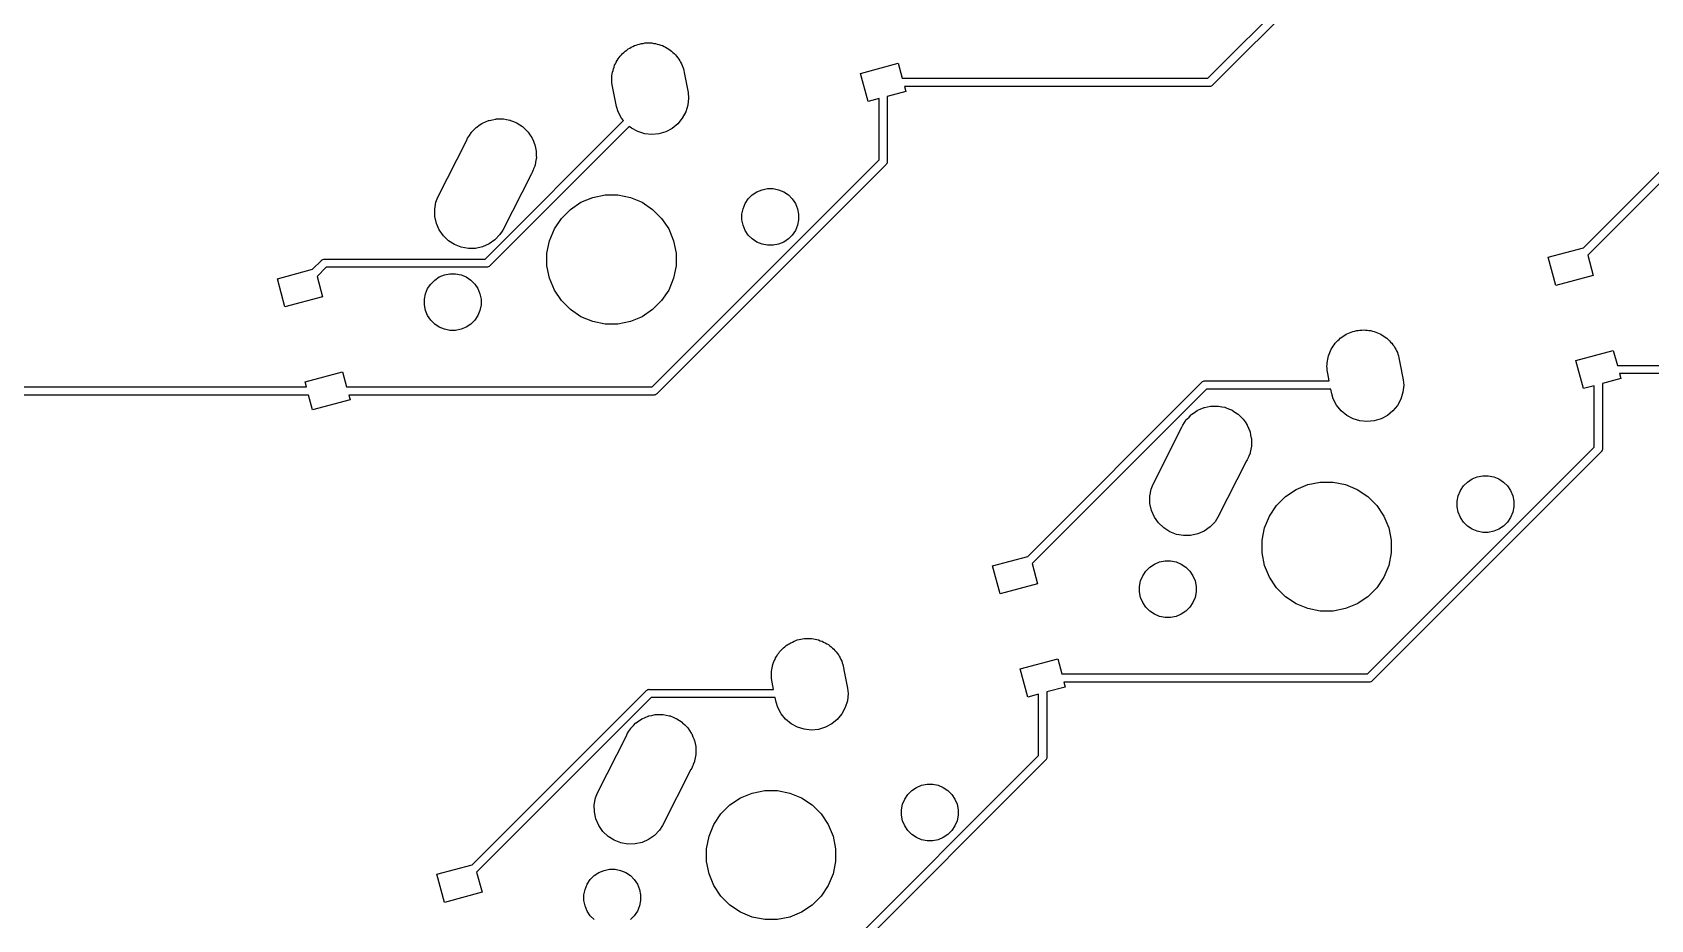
# Model space of a CAD drawing. Extents: x -662 to -203, y -195 to -58.
# Drawn here: x -383.3 to -333.3, y -130.1 to -102.7 of the extents above; entities that cross this region are included whole.
import ezdxf

# ---------------------------------------------------------------- set-up
doc = ezdxf.new("R2010")
doc.units = 0
doc.layers.add('BLACK', color=7, linetype='CONTINUOUS')

msp = doc.modelspace()

# ---------------------------------------------------------------- linework, layer by layer
at = {"layer": 'BLACK', "linetype": 'CONTINUOUS'}
for p, q in [((-346.974, -104.076), (-339.966, -97.0675)), ((-339.753, -97.2143), (-346.827, -104.288)), ((-364.535, -103.017), (-364.48, -103.001)), ((-364.48, -103.001), (-364.427, -102.996)), ((-364.427, -102.996), (-364.374, -102.985)), ((-364.374, -102.985), (-364.316, -102.985)), ((-364.316, -102.985), (-364.259, -102.98)), ((-364.259, -102.98), (-364.206, -102.985)), ((-364.206, -102.985), (-364.152, -102.985)), ((-364.152, -102.985), (-364.096, -102.997)), ((-364.096, -102.997), (-364.039, -103.002)), ((-364.039, -103.002), (-363.988, -103.018)), ((-365.228, -103.53), (-365.201, -103.479)), ((-365.201, -103.479), (-365.167, -103.438)), ((-365.167, -103.438), (-365.137, -103.393)), ((-365.137, -103.393), (-365.096, -103.353)), ((-365.096, -103.353), (-365.06, -103.308)), ((-365.06, -103.308), (-365.018, -103.274)), ((-365.018, -103.274), (-364.98, -103.237)), ((-364.98, -103.237), (-364.933, -103.205)), ((-364.933, -103.205), (-364.888, -103.168)), ((-364.888, -103.168), (-364.841, -103.143)), ((-364.841, -103.143), (-364.796, -103.113)), ((-364.796, -103.113), (-364.743, -103.091)), ((-364.743, -103.091), (-364.692, -103.064)), ((-364.692, -103.064), (-364.641, -103.049)), ((-364.641, -103.049), (-364.591, -103.029)), ((-364.591, -103.029), (-364.535, -103.017)), ((-363.988, -103.018), (-363.935, -103.029)), ((-363.935, -103.029), (-363.882, -103.051)), ((-363.882, -103.051), (-363.827, -103.067)), ((-363.827, -103.067), (-363.78, -103.093)), ((-363.78, -103.093), (-363.73, -103.113)), ((-363.73, -103.113), (-363.682, -103.145)), ((-363.682, -103.145), (-363.632, -103.173)), ((-363.632, -103.173), (-363.591, -103.207)), ((-363.591, -103.207), (-363.546, -103.237)), ((-363.546, -103.237), (-363.505, -103.277)), ((-363.505, -103.277), (-363.461, -103.314)), ((-363.461, -103.314), (-363.427, -103.355)), ((-363.427, -103.355), (-363.389, -103.393)), ((-363.389, -103.393), (-363.357, -103.441)), ((-363.357, -103.441), (-363.321, -103.486)), ((-363.321, -103.486), (-363.296, -103.533)), ((-365.388, -104), (-365.377, -103.943)), ((-365.388, -104.053), (-365.388, -104)), ((-365.377, -103.943), (-365.371, -103.886)), ((-365.371, -103.886), (-365.355, -103.835)), ((-365.355, -103.835), (-365.345, -103.782)), ((-365.345, -103.782), (-365.323, -103.729)), ((-365.323, -103.729), (-365.306, -103.674)), ((-365.306, -103.674), (-365.281, -103.627)), ((-365.281, -103.627), (-365.26, -103.577)), ((-365.26, -103.577), (-365.228, -103.53)), ((-363.296, -103.533), (-363.266, -103.577)), ((-363.266, -103.577), (-363.244, -103.631)), ((-363.244, -103.631), (-363.217, -103.681)), ((-363.217, -103.681), (-363.202, -103.733)), ((-363.202, -103.733), (-363.181, -103.782)), ((-363.181, -103.782), (-363.17, -103.839)), ((-363.17, -103.839), (-363.17, -103.84)), ((-363.17, -103.84), (-363.159, -103.892)), ((-363.159, -103.892), (-363.138, -104)), ((-363.138, -104), (-363.138, -104.001)), ((-363.138, -104.001), (-363.037, -104.519)), ((-357.703, -103.924), (-356.544, -103.613)), ((-357.47, -104.793), (-357.703, -103.924)), ((-356.544, -103.613), (-356.42, -104.076)), ((-335.371, -109.315), (-329.991, -103.935)), ((-365.394, -104.107), (-365.388, -104.053)), ((-365.388, -104.164), (-365.394, -104.107)), ((-365.388, -104.221), (-365.388, -104.164)), ((-365.367, -104.328), (-365.388, -104.221)), ((-365.245, -104.951), (-365.367, -104.328)), ((-356.311, -104.482), (-356.88, -104.635)), ((-356.42, -104.076), (-346.974, -104.076)), ((-346.928, -104.33), (-356.352, -104.33)), ((-356.352, -104.33), (-356.311, -104.482)), ((-346.921, -104.331), (-346.928, -104.33)), ((-346.915, -104.33), (-346.921, -104.331)), ((-346.897, -104.328), (-346.915, -104.33)), ((-346.873, -104.321), (-346.897, -104.328)), ((-346.851, -104.309), (-346.873, -104.321)), ((-346.831, -104.293), (-346.851, -104.309)), ((-346.827, -104.288), (-346.831, -104.293)), ((-329.844, -104.147), (-335.234, -109.537)), ((-365.198, -105.11), (-365.245, -104.951)), ((-363.044, -104.905), (-363.109, -105.117)), ((-363.021, -104.685), (-363.044, -104.905)), ((-363.037, -104.519), (-363.021, -104.685)), ((-357.134, -104.703), (-357.47, -104.793)), ((-357.134, -106.598), (-357.134, -104.703)), ((-356.88, -104.635), (-356.88, -106.645)), ((-369.487, -105.529), (-369.406, -105.473)), ((-369.406, -105.473), (-369.395, -105.468)), ((-369.395, -105.468), (-369.385, -105.461)), ((-369.385, -105.461), (-369.293, -105.423)), ((-369.311, -109.66), (-365.032, -105.382)), ((-369.293, -105.423), (-369.203, -105.383)), ((-369.203, -105.383), (-369.191, -105.381)), ((-369.191, -105.381), (-369.18, -105.376)), ((-369.18, -105.376), (-369.083, -105.357)), ((-369.083, -105.357), (-368.987, -105.336)), ((-368.987, -105.336), (-368.975, -105.335)), ((-368.975, -105.335), (-368.963, -105.333)), ((-368.963, -105.333), (-368.864, -105.333)), ((-368.864, -105.333), (-368.765, -105.331)), ((-368.765, -105.331), (-368.753, -105.333)), ((-368.753, -105.333), (-368.741, -105.333)), ((-368.741, -105.333), (-368.644, -105.352)), ((-368.644, -105.352), (-368.547, -105.369)), ((-368.547, -105.369), (-368.536, -105.374)), ((-368.536, -105.374), (-368.524, -105.376)), ((-368.524, -105.376), (-368.432, -105.414)), ((-368.432, -105.414), (-368.34, -105.45)), ((-368.34, -105.45), (-368.33, -105.456)), ((-368.33, -105.456), (-368.319, -105.461)), ((-368.319, -105.461), (-368.237, -105.516)), ((-365.094, -105.306), (-365.198, -105.11)), ((-365.032, -105.382), (-365.094, -105.306)), ((-363.355, -105.483), (-363.527, -105.623)), ((-363.214, -105.312), (-363.355, -105.483)), ((-363.109, -105.117), (-363.214, -105.312)), ((-370.768, -107.748), (-369.875, -105.988)), ((-369.875, -105.988), (-369.849, -105.925)), ((-369.849, -105.925), (-369.794, -105.843)), ((-369.794, -105.843), (-369.741, -105.76)), ((-369.741, -105.76), (-369.732, -105.751)), ((-369.732, -105.751), (-369.726, -105.741)), ((-369.726, -105.741), (-369.656, -105.671)), ((-369.656, -105.671), (-369.588, -105.6)), ((-369.588, -105.6), (-369.578, -105.593)), ((-369.578, -105.593), (-369.569, -105.584)), ((-369.569, -105.584), (-369.487, -105.529)), ((-364.852, -105.561), (-369.164, -109.873)), ((-368.237, -105.516), (-368.154, -105.569)), ((-368.154, -105.569), (-368.145, -105.577)), ((-368.145, -105.577), (-368.135, -105.584)), ((-368.135, -105.584), (-368.065, -105.654)), ((-368.065, -105.654), (-367.994, -105.722)), ((-367.994, -105.722), (-367.987, -105.732)), ((-367.987, -105.732), (-367.978, -105.741)), ((-367.978, -105.741), (-367.923, -105.823)), ((-367.923, -105.823), (-367.867, -105.904)), ((-367.867, -105.904), (-367.862, -105.915)), ((-367.862, -105.915), (-367.855, -105.925)), ((-367.855, -105.925), (-367.817, -106.016)), ((-364.783, -105.619), (-364.852, -105.561)), ((-364.588, -105.724), (-364.783, -105.619)), ((-364.376, -105.789), (-364.588, -105.724)), ((-364.156, -105.811), (-364.376, -105.789)), ((-363.935, -105.79), (-364.156, -105.811)), ((-363.723, -105.727), (-363.935, -105.79)), ((-363.527, -105.623), (-363.723, -105.727)), ((-367.817, -106.016), (-367.777, -106.107)), ((-367.777, -106.107), (-367.775, -106.119)), ((-367.775, -106.119), (-367.77, -106.13)), ((-367.77, -106.13), (-367.751, -106.227)), ((-367.751, -106.227), (-367.73, -106.323)), ((-367.73, -106.323), (-367.729, -106.335)), ((-367.729, -106.335), (-367.727, -106.347)), ((-367.727, -106.347), (-367.727, -106.446)), ((-367.727, -106.446), (-367.725, -106.545)), ((-367.855, -106.991), (-367.879, -107.027)), ((-367.829, -106.928), (-367.855, -106.991)), ((-367.824, -106.918), (-367.829, -106.928)), ((-367.808, -106.877), (-367.824, -106.918)), ((-367.77, -106.786), (-367.808, -106.877)), ((-367.768, -106.774), (-367.77, -106.786)), ((-367.763, -106.763), (-367.768, -106.774)), ((-367.746, -106.666), (-367.763, -106.763)), ((-367.727, -106.569), (-367.746, -106.666)), ((-367.725, -106.545), (-367.727, -106.557)), ((-367.727, -106.557), (-367.727, -106.569)), ((-364.142, -113.607), (-357.134, -106.598)), ((-356.922, -106.745), (-363.996, -113.819)), ((-356.917, -106.741), (-356.922, -106.745)), ((-356.901, -106.722), (-356.917, -106.741)), ((-356.889, -106.7), (-356.901, -106.722)), ((-356.882, -106.676), (-356.889, -106.7)), ((-356.88, -106.657), (-356.882, -106.676)), ((-356.88, -106.645), (-356.879, -106.651)), ((-356.879, -106.651), (-356.88, -106.657)), ((-356.88, -106.657), (-356.88, -106.657)), ((-367.879, -107.027), (-368.761, -108.766)), ((-360.75, -107.518), (-360.581, -107.485)), ((-360.581, -107.485), (-360.409, -107.485)), ((-360.409, -107.485), (-360.24, -107.518)), ((-370.866, -108.121), (-370.828, -107.902)), ((-370.828, -107.902), (-370.768, -107.748)), ((-366.673, -108.126), (-366.346, -107.908)), ((-366.346, -107.908), (-365.983, -107.757)), ((-365.983, -107.757), (-365.598, -107.681)), ((-365.598, -107.681), (-365.205, -107.681)), ((-365.205, -107.681), (-364.82, -107.757)), ((-364.82, -107.757), (-364.457, -107.908)), ((-364.457, -107.908), (-364.131, -108.126)), ((-361.336, -108.105), (-361.27, -107.945)), ((-361.27, -107.945), (-361.175, -107.802)), ((-361.175, -107.802), (-361.053, -107.68)), ((-361.053, -107.68), (-360.909, -107.584)), ((-360.909, -107.584), (-360.75, -107.518)), ((-360.24, -107.518), (-360.08, -107.584)), ((-360.08, -107.584), (-359.937, -107.68)), ((-359.937, -107.68), (-359.815, -107.802)), ((-359.815, -107.802), (-359.719, -107.945)), ((-359.719, -107.945), (-359.654, -108.105)), ((-370.862, -108.342), (-370.866, -108.121)), ((-370.814, -108.559), (-370.862, -108.342)), ((-367.169, -108.73), (-366.951, -108.404)), ((-366.951, -108.404), (-366.673, -108.126)), ((-364.131, -108.126), (-363.853, -108.404)), ((-363.853, -108.404), (-363.635, -108.73)), ((-361.37, -108.274), (-361.336, -108.105)), ((-361.37, -108.446), (-361.37, -108.274)), ((-361.336, -108.615), (-361.37, -108.446)), ((-359.654, -108.105), (-359.62, -108.274)), ((-359.62, -108.446), (-359.654, -108.615)), ((-359.62, -108.274), (-359.62, -108.446)), ((-370.725, -108.761), (-370.814, -108.559)), ((-370.598, -108.943), (-370.725, -108.761)), ((-370.438, -109.096), (-370.598, -108.943)), ((-368.85, -108.906), (-369.004, -109.066)), ((-368.761, -108.766), (-368.85, -108.906)), ((-367.319, -109.093), (-367.169, -108.73)), ((-363.635, -108.73), (-363.485, -109.093)), ((-361.27, -108.774), (-361.336, -108.615)), ((-361.175, -108.918), (-361.27, -108.774)), ((-361.053, -109.04), (-361.175, -108.918)), ((-359.815, -108.918), (-359.937, -109.04)), ((-359.719, -108.774), (-359.815, -108.918)), ((-359.654, -108.615), (-359.719, -108.774)), ((-370.251, -109.215), (-370.438, -109.096)), ((-370.044, -109.296), (-370.251, -109.215)), ((-369.826, -109.334), (-370.044, -109.296)), ((-369.605, -109.33), (-369.826, -109.334)), ((-369.388, -109.282), (-369.605, -109.33)), ((-369.185, -109.193), (-369.388, -109.282)), ((-369.004, -109.066), (-369.185, -109.193)), ((-367.396, -109.478), (-367.319, -109.093)), ((-367.396, -109.871), (-367.396, -109.478)), ((-363.485, -109.093), (-363.408, -109.478)), ((-363.408, -109.478), (-363.408, -109.871)), ((-360.909, -109.135), (-361.053, -109.04)), ((-360.75, -109.201), (-360.909, -109.135)), ((-360.581, -109.235), (-360.75, -109.201)), ((-360.409, -109.235), (-360.581, -109.235)), ((-360.24, -109.201), (-360.409, -109.235)), ((-360.08, -109.135), (-360.24, -109.201)), ((-359.937, -109.04), (-360.08, -109.135)), ((-336.458, -109.606), (-335.371, -109.315)), ((-375.725, -110.267), (-374.638, -109.975)), ((-374.638, -109.975), (-374.365, -109.702)), ((-374.218, -109.914), (-374.501, -110.198)), ((-374.365, -109.702), (-374.361, -109.697)), ((-374.361, -109.697), (-374.342, -109.681)), ((-374.342, -109.681), (-374.319, -109.67)), ((-374.319, -109.67), (-374.296, -109.662)), ((-374.296, -109.662), (-374.277, -109.66)), ((-374.277, -109.66), (-374.271, -109.66)), ((-374.271, -109.66), (-374.264, -109.66)), ((-374.264, -109.66), (-369.311, -109.66)), ((-369.264, -109.914), (-374.218, -109.914)), ((-369.258, -109.915), (-369.264, -109.914)), ((-369.252, -109.914), (-369.258, -109.915)), ((-369.233, -109.913), (-369.252, -109.914)), ((-369.209, -109.905), (-369.233, -109.913)), ((-369.187, -109.894), (-369.209, -109.905)), ((-369.168, -109.878), (-369.187, -109.894)), ((-369.164, -109.873), (-369.168, -109.878)), ((-367.319, -110.256), (-367.396, -109.871)), ((-363.408, -109.871), (-363.485, -110.256)), ((-336.225, -110.476), (-336.458, -109.606)), ((-335.234, -109.537), (-335.066, -110.165)), ((-375.492, -111.136), (-375.725, -110.267)), ((-374.501, -110.198), (-374.333, -110.826)), ((-371.084, -110.575), (-370.988, -110.432)), ((-370.988, -110.432), (-370.866, -110.31)), ((-370.866, -110.31), (-370.723, -110.214)), ((-370.723, -110.214), (-370.564, -110.148)), ((-370.564, -110.148), (-370.395, -110.114)), ((-370.395, -110.114), (-370.223, -110.114)), ((-370.223, -110.114), (-370.053, -110.148)), ((-370.053, -110.148), (-369.894, -110.214)), ((-369.894, -110.214), (-369.751, -110.31)), ((-369.751, -110.31), (-369.629, -110.432)), ((-369.629, -110.432), (-369.533, -110.575)), ((-367.169, -110.619), (-367.319, -110.256)), ((-363.485, -110.256), (-363.635, -110.619)), ((-335.066, -110.165), (-336.225, -110.476)), ((-374.333, -110.826), (-375.492, -111.136)), ((-371.184, -110.903), (-371.15, -110.734)), ((-371.184, -111.076), (-371.184, -110.903)), ((-371.15, -110.734), (-371.084, -110.575)), ((-369.533, -110.575), (-369.467, -110.734)), ((-369.467, -110.734), (-369.434, -110.903)), ((-369.434, -110.903), (-369.434, -111.076)), ((-366.951, -110.946), (-367.169, -110.619)), ((-366.673, -111.223), (-366.951, -110.946)), ((-363.853, -110.946), (-364.131, -111.223)), ((-363.635, -110.619), (-363.853, -110.946)), ((-371.15, -111.245), (-371.184, -111.076)), ((-371.084, -111.404), (-371.15, -111.245)), ((-370.988, -111.547), (-371.084, -111.404)), ((-369.533, -111.404), (-369.629, -111.547)), ((-369.467, -111.245), (-369.533, -111.404)), ((-369.434, -111.076), (-369.467, -111.245)), ((-366.346, -111.442), (-366.673, -111.223)), ((-365.983, -111.592), (-366.346, -111.442)), ((-364.457, -111.442), (-364.82, -111.592)), ((-364.131, -111.223), (-364.457, -111.442)), ((-370.866, -111.669), (-370.988, -111.547)), ((-370.723, -111.765), (-370.866, -111.669)), ((-370.564, -111.831), (-370.723, -111.765)), ((-370.395, -111.864), (-370.564, -111.831)), ((-370.223, -111.864), (-370.395, -111.864)), ((-370.053, -111.831), (-370.223, -111.864)), ((-369.894, -111.765), (-370.053, -111.831)), ((-369.751, -111.669), (-369.894, -111.765)), ((-369.629, -111.547), (-369.751, -111.669)), ((-365.598, -111.669), (-365.983, -111.592)), ((-365.205, -111.669), (-365.598, -111.669)), ((-364.82, -111.592), (-365.205, -111.669)), ((-342.789, -112.038), (-342.742, -112.013)), ((-342.742, -112.013), (-342.697, -111.984)), ((-342.697, -111.984), (-342.644, -111.962)), ((-342.644, -111.962), (-342.593, -111.935)), ((-342.593, -111.935), (-342.542, -111.919)), ((-342.542, -111.919), (-342.493, -111.899)), ((-342.493, -111.899), (-342.436, -111.888)), ((-342.436, -111.888), (-342.381, -111.871)), ((-342.381, -111.871), (-342.328, -111.866)), ((-342.328, -111.866), (-342.275, -111.856)), ((-342.275, -111.856), (-342.218, -111.856)), ((-342.218, -111.856), (-342.161, -111.85)), ((-342.161, -111.85), (-342.107, -111.856)), ((-342.107, -111.856), (-342.054, -111.856)), ((-342.054, -111.856), (-341.997, -111.867)), ((-341.997, -111.867), (-341.94, -111.873)), ((-341.94, -111.873), (-341.889, -111.888)), ((-341.889, -111.888), (-341.836, -111.899)), ((-341.836, -111.899), (-341.783, -111.921)), ((-341.783, -111.921), (-341.728, -111.938)), ((-341.728, -111.938), (-341.681, -111.963)), ((-341.681, -111.963), (-341.631, -111.984)), ((-341.631, -111.984), (-341.584, -112.015)), ((-343.207, -112.544), (-343.182, -112.497)), ((-343.182, -112.497), (-343.161, -112.448)), ((-343.161, -112.448), (-343.129, -112.4)), ((-343.129, -112.4), (-343.102, -112.349)), ((-343.102, -112.349), (-343.068, -112.308)), ((-343.068, -112.308), (-343.038, -112.263)), ((-343.038, -112.263), (-342.998, -112.223)), ((-342.998, -112.223), (-342.961, -112.178)), ((-342.961, -112.178), (-342.919, -112.145)), ((-342.919, -112.145), (-342.882, -112.107)), ((-342.882, -112.107), (-342.834, -112.075)), ((-342.834, -112.075), (-342.789, -112.038)), ((-341.584, -112.015), (-341.533, -112.043)), ((-341.533, -112.043), (-341.492, -112.077)), ((-341.492, -112.077), (-341.447, -112.107)), ((-341.447, -112.107), (-341.407, -112.147)), ((-341.407, -112.147), (-341.362, -112.184)), ((-341.362, -112.184), (-341.328, -112.225)), ((-341.328, -112.225), (-341.291, -112.263)), ((-341.291, -112.263), (-341.259, -112.311)), ((-341.259, -112.311), (-341.222, -112.356)), ((-341.222, -112.356), (-341.197, -112.403)), ((-341.197, -112.403), (-341.167, -112.448)), ((-341.167, -112.448), (-341.145, -112.501)), ((-341.145, -112.501), (-341.119, -112.551)), ((-335.604, -112.794), (-334.445, -112.483)), ((-334.445, -112.483), (-334.321, -112.946)), ((-343.295, -112.977), (-343.289, -112.923)), ((-343.289, -113.034), (-343.295, -112.977)), ((-343.289, -112.87), (-343.278, -112.813)), ((-343.289, -112.923), (-343.289, -112.87)), ((-343.278, -112.813), (-343.272, -112.756)), ((-343.272, -112.756), (-343.257, -112.705)), ((-343.257, -112.705), (-343.246, -112.652)), ((-343.246, -112.652), (-343.224, -112.599)), ((-343.224, -112.599), (-343.207, -112.544)), ((-341.119, -112.551), (-341.103, -112.603)), ((-341.103, -112.603), (-341.083, -112.652)), ((-341.083, -112.652), (-341.071, -112.709)), ((-341.071, -112.709), (-341.071, -112.711)), ((-341.071, -112.711), (-341.061, -112.763)), ((-341.061, -112.763), (-341.039, -112.87)), ((-341.039, -112.87), (-341.039, -112.872)), ((-341.039, -112.872), (-340.938, -113.39)), ((-335.371, -113.663), (-335.604, -112.794)), ((-334.321, -112.946), (-315.841, -112.946)), ((-374.871, -113.454), (-373.712, -113.144)), ((-374.83, -113.607), (-374.871, -113.454)), ((-373.712, -113.144), (-373.588, -113.607)), ((-352.539, -118.846), (-347.16, -113.466)), ((-347.16, -113.466), (-347.156, -113.461)), ((-347.156, -113.461), (-347.136, -113.445)), ((-347.136, -113.445), (-347.114, -113.433)), ((-347.114, -113.433), (-347.09, -113.426)), ((-347.09, -113.426), (-347.083, -113.425)), ((-347.083, -113.425), (-347.065, -113.423)), ((-347.065, -113.423), (-347.059, -113.424)), ((-347.059, -113.424), (-343.224, -113.424)), ((-343.289, -113.091), (-343.289, -113.034)), ((-343.268, -113.198), (-343.289, -113.091)), ((-343.224, -113.424), (-343.268, -113.198)), ((-340.938, -113.39), (-340.922, -113.555)), ((-334.212, -113.352), (-334.781, -113.505)), ((-334.781, -113.505), (-334.781, -115.515)), ((-315.773, -113.2), (-334.253, -113.2)), ((-334.253, -113.2), (-334.212, -113.352)), ((-374.762, -113.861), (-391.835, -113.861)), ((-391.767, -113.607), (-374.83, -113.607)), ((-374.638, -114.324), (-374.762, -113.861)), ((-373.479, -114.013), (-374.638, -114.324)), ((-373.588, -113.607), (-364.142, -113.607)), ((-364.096, -113.861), (-373.52, -113.861)), ((-373.52, -113.861), (-373.479, -114.013)), ((-364.09, -113.861), (-364.096, -113.861)), ((-364.084, -113.861), (-364.09, -113.861)), ((-364.065, -113.859), (-364.084, -113.861)), ((-364.041, -113.852), (-364.065, -113.859)), ((-364.019, -113.84), (-364.041, -113.852)), ((-364, -113.824), (-364.019, -113.84)), ((-363.996, -113.819), (-364, -113.824)), ((-347.013, -113.678), (-352.403, -119.068)), ((-343.174, -113.678), (-347.013, -113.678)), ((-343.146, -113.821), (-343.174, -113.678)), ((-343.099, -113.98), (-343.146, -113.821)), ((-342.995, -114.176), (-343.099, -113.98)), ((-341.01, -113.987), (-341.115, -114.182)), ((-340.945, -113.775), (-341.01, -113.987)), ((-340.922, -113.555), (-340.945, -113.775)), ((-335.035, -113.573), (-335.371, -113.663)), ((-335.035, -115.468), (-335.035, -113.573)), ((-347.557, -114.541), (-347.489, -114.47)), ((-347.489, -114.47), (-347.479, -114.463)), ((-347.479, -114.463), (-347.47, -114.454)), ((-347.47, -114.454), (-347.388, -114.399)), ((-347.388, -114.399), (-347.307, -114.343)), ((-347.307, -114.343), (-347.296, -114.338)), ((-347.296, -114.338), (-347.286, -114.331)), ((-347.286, -114.331), (-347.195, -114.293)), ((-347.195, -114.293), (-347.104, -114.254)), ((-347.104, -114.254), (-347.092, -114.251)), ((-347.092, -114.251), (-347.081, -114.246)), ((-347.081, -114.246), (-346.984, -114.227)), ((-346.984, -114.227), (-346.888, -114.206)), ((-346.888, -114.206), (-346.876, -114.206)), ((-346.876, -114.206), (-346.864, -114.203)), ((-346.864, -114.203), (-346.765, -114.203)), ((-346.765, -114.203), (-346.666, -114.201)), ((-346.666, -114.201), (-346.654, -114.203)), ((-346.654, -114.203), (-346.642, -114.203)), ((-346.642, -114.203), (-346.545, -114.222)), ((-346.545, -114.222), (-346.448, -114.24)), ((-346.448, -114.24), (-346.437, -114.244)), ((-346.437, -114.244), (-346.425, -114.246)), ((-346.425, -114.246), (-346.334, -114.284)), ((-346.334, -114.284), (-346.242, -114.32)), ((-346.242, -114.32), (-346.231, -114.327)), ((-346.231, -114.327), (-346.22, -114.331)), ((-346.22, -114.331), (-346.138, -114.386)), ((-346.138, -114.386), (-346.055, -114.439)), ((-346.055, -114.439), (-346.046, -114.448)), ((-346.046, -114.448), (-346.036, -114.454)), ((-346.036, -114.454), (-345.966, -114.524)), ((-342.855, -114.348), (-342.995, -114.176)), ((-342.684, -114.489), (-342.855, -114.348)), ((-342.489, -114.594), (-342.684, -114.489)), ((-341.428, -114.493), (-341.624, -114.597)), ((-341.256, -114.353), (-341.428, -114.493)), ((-341.115, -114.182), (-341.256, -114.353)), ((-348.669, -116.618), (-347.776, -114.858)), ((-347.776, -114.858), (-347.75, -114.795)), ((-347.75, -114.795), (-347.695, -114.713)), ((-347.695, -114.713), (-347.642, -114.63)), ((-347.642, -114.63), (-347.634, -114.621)), ((-347.634, -114.621), (-347.627, -114.611)), ((-347.627, -114.611), (-347.557, -114.541)), ((-345.966, -114.524), (-345.895, -114.593)), ((-345.895, -114.593), (-345.888, -114.602)), ((-345.888, -114.602), (-345.879, -114.611)), ((-345.879, -114.611), (-345.824, -114.693)), ((-345.824, -114.693), (-345.768, -114.774)), ((-345.768, -114.774), (-345.763, -114.785)), ((-345.763, -114.785), (-345.756, -114.795)), ((-345.756, -114.795), (-345.718, -114.887)), ((-345.718, -114.887), (-345.679, -114.977)), ((-345.679, -114.977), (-345.676, -114.989)), ((-345.676, -114.989), (-345.671, -115)), ((-345.671, -115), (-345.652, -115.097)), ((-342.277, -114.659), (-342.489, -114.594)), ((-342.057, -114.682), (-342.277, -114.659)), ((-341.836, -114.661), (-342.057, -114.682)), ((-341.624, -114.597), (-341.836, -114.661)), ((-345.652, -115.097), (-345.631, -115.193)), ((-345.628, -115.439), (-345.647, -115.536)), ((-345.631, -115.193), (-345.63, -115.205)), ((-345.63, -115.205), (-345.628, -115.217)), ((-345.628, -115.217), (-345.628, -115.316)), ((-345.628, -115.316), (-345.626, -115.415)), ((-345.626, -115.415), (-345.628, -115.427)), ((-345.628, -115.427), (-345.628, -115.439)), ((-342.044, -122.477), (-335.035, -115.468)), ((-334.781, -115.515), (-334.781, -115.521)), ((-345.78, -115.897), (-346.662, -117.636)), ((-345.756, -115.861), (-345.78, -115.897)), ((-345.73, -115.799), (-345.756, -115.861)), ((-345.725, -115.788), (-345.73, -115.799)), ((-345.709, -115.748), (-345.725, -115.788)), ((-345.671, -115.656), (-345.709, -115.748)), ((-345.669, -115.644), (-345.671, -115.656)), ((-345.665, -115.633), (-345.669, -115.644)), ((-345.647, -115.536), (-345.665, -115.633)), ((-334.823, -115.615), (-341.897, -122.689)), ((-334.818, -115.611), (-334.823, -115.615)), ((-334.802, -115.592), (-334.818, -115.611)), ((-334.79, -115.57), (-334.802, -115.592)), ((-334.783, -115.546), (-334.79, -115.57)), ((-334.781, -115.527), (-334.783, -115.546)), ((-334.781, -115.521), (-334.781, -115.527)), ((-334.781, -115.527), (-334.781, -115.527)), ((-338.954, -116.55), (-338.811, -116.455)), ((-338.811, -116.455), (-338.651, -116.389)), ((-338.651, -116.389), (-338.482, -116.355)), ((-338.482, -116.355), (-338.31, -116.355)), ((-338.31, -116.355), (-338.141, -116.389)), ((-338.141, -116.389), (-337.982, -116.455)), ((-337.982, -116.455), (-337.838, -116.55)), ((-348.768, -116.991), (-348.729, -116.773)), ((-348.763, -117.212), (-348.768, -116.991)), ((-348.729, -116.773), (-348.669, -116.618)), ((-344.852, -117.274), (-344.574, -116.996)), ((-344.574, -116.996), (-344.247, -116.778)), ((-344.247, -116.778), (-343.885, -116.628)), ((-343.885, -116.628), (-343.499, -116.551)), ((-343.499, -116.551), (-343.107, -116.551)), ((-343.107, -116.551), (-342.721, -116.628)), ((-342.721, -116.628), (-342.359, -116.778)), ((-342.359, -116.778), (-342.032, -116.996)), ((-342.032, -116.996), (-341.754, -117.274)), ((-339.271, -117.144), (-339.238, -116.975)), ((-339.238, -116.975), (-339.172, -116.816)), ((-339.172, -116.816), (-339.076, -116.672)), ((-339.076, -116.672), (-338.954, -116.55)), ((-337.838, -116.55), (-337.716, -116.672)), ((-337.716, -116.672), (-337.621, -116.816)), ((-337.621, -116.816), (-337.555, -116.975)), ((-337.555, -116.975), (-337.521, -117.144)), ((-348.715, -117.429), (-348.763, -117.212)), ((-348.626, -117.632), (-348.715, -117.429)), ((-345.07, -117.6), (-344.852, -117.274)), ((-341.754, -117.274), (-341.536, -117.6)), ((-339.271, -117.316), (-339.271, -117.144)), ((-339.238, -117.485), (-339.271, -117.316)), ((-339.172, -117.644), (-339.238, -117.485)), ((-337.555, -117.485), (-337.621, -117.644)), ((-337.521, -117.316), (-337.555, -117.485)), ((-337.521, -117.144), (-337.521, -117.316)), ((-348.499, -117.813), (-348.626, -117.632)), ((-348.339, -117.966), (-348.499, -117.813)), ((-348.152, -118.086), (-348.339, -117.966)), ((-346.905, -117.936), (-347.087, -118.063)), ((-346.752, -117.776), (-346.905, -117.936)), ((-346.662, -117.636), (-346.752, -117.776)), ((-345.297, -118.348), (-345.22, -117.963)), ((-345.22, -117.963), (-345.07, -117.6)), ((-341.536, -117.6), (-341.386, -117.963)), ((-341.386, -117.963), (-341.309, -118.348)), ((-339.076, -117.788), (-339.172, -117.644)), ((-338.954, -117.91), (-339.076, -117.788)), ((-338.811, -118.005), (-338.954, -117.91)), ((-338.651, -118.071), (-338.811, -118.005)), ((-337.982, -118.005), (-338.141, -118.071)), ((-337.838, -117.91), (-337.982, -118.005)), ((-337.716, -117.788), (-337.838, -117.91)), ((-337.621, -117.644), (-337.716, -117.788)), ((-347.946, -118.166), (-348.152, -118.086)), ((-347.727, -118.205), (-347.946, -118.166)), ((-347.506, -118.2), (-347.727, -118.205)), ((-347.289, -118.152), (-347.506, -118.2)), ((-347.087, -118.063), (-347.289, -118.152)), ((-345.297, -118.741), (-345.297, -118.348)), ((-341.309, -118.348), (-341.309, -118.741)), ((-338.482, -118.105), (-338.651, -118.071)), ((-338.31, -118.105), (-338.482, -118.105)), ((-338.141, -118.071), (-338.31, -118.105)), ((-353.627, -119.137), (-352.539, -118.846)), ((-348.465, -119.018), (-348.296, -118.985)), ((-348.296, -118.985), (-348.124, -118.985)), ((-348.124, -118.985), (-347.955, -119.018)), ((-345.22, -119.126), (-345.297, -118.741)), ((-341.309, -118.741), (-341.386, -119.126)), ((-353.394, -120.006), (-353.627, -119.137)), ((-352.403, -119.068), (-352.235, -119.696)), ((-349.051, -119.604), (-348.985, -119.445)), ((-348.985, -119.445), (-348.89, -119.302)), ((-348.89, -119.302), (-348.768, -119.18)), ((-348.768, -119.18), (-348.624, -119.084)), ((-348.624, -119.084), (-348.465, -119.018)), ((-347.955, -119.018), (-347.795, -119.084)), ((-347.795, -119.084), (-347.652, -119.18)), ((-347.652, -119.18), (-347.53, -119.302)), ((-347.53, -119.302), (-347.435, -119.445)), ((-347.435, -119.445), (-347.369, -119.604)), ((-345.07, -119.489), (-345.22, -119.126)), ((-344.852, -119.816), (-345.07, -119.489)), ((-341.536, -119.489), (-341.754, -119.816)), ((-341.386, -119.126), (-341.536, -119.489)), ((-352.235, -119.696), (-353.394, -120.006)), ((-349.085, -119.773), (-349.051, -119.604)), ((-349.085, -119.946), (-349.085, -119.773)), ((-349.051, -120.115), (-349.085, -119.946)), ((-347.369, -119.604), (-347.335, -119.773)), ((-347.335, -119.946), (-347.369, -120.115)), ((-347.335, -119.773), (-347.335, -119.946)), ((-344.574, -120.094), (-344.852, -119.816)), ((-341.754, -119.816), (-342.032, -120.094)), ((-348.985, -120.274), (-349.051, -120.115)), ((-348.89, -120.417), (-348.985, -120.274)), ((-348.768, -120.539), (-348.89, -120.417)), ((-347.53, -120.417), (-347.652, -120.539)), ((-347.435, -120.274), (-347.53, -120.417)), ((-347.369, -120.115), (-347.435, -120.274)), ((-344.247, -120.312), (-344.574, -120.094)), ((-343.885, -120.462), (-344.247, -120.312)), ((-343.499, -120.539), (-343.885, -120.462)), ((-342.721, -120.462), (-343.107, -120.539)), ((-342.359, -120.312), (-342.721, -120.462)), ((-342.032, -120.094), (-342.359, -120.312)), ((-348.624, -120.635), (-348.768, -120.539)), ((-348.465, -120.701), (-348.624, -120.635)), ((-348.296, -120.735), (-348.465, -120.701)), ((-348.124, -120.735), (-348.296, -120.735)), ((-347.955, -120.701), (-348.124, -120.735)), ((-347.795, -120.635), (-347.955, -120.701)), ((-347.652, -120.539), (-347.795, -120.635)), ((-343.107, -120.539), (-343.499, -120.539)), ((-359.91, -121.544), (-359.866, -121.514)), ((-359.866, -121.514), (-359.812, -121.492)), ((-359.812, -121.492), (-359.762, -121.465)), ((-359.762, -121.465), (-359.71, -121.45)), ((-359.71, -121.45), (-359.661, -121.429)), ((-359.661, -121.429), (-359.604, -121.418)), ((-359.604, -121.418), (-359.549, -121.402)), ((-359.549, -121.402), (-359.496, -121.397)), ((-359.496, -121.397), (-359.443, -121.386)), ((-359.443, -121.386), (-359.386, -121.386)), ((-359.386, -121.386), (-359.329, -121.381)), ((-359.329, -121.381), (-359.275, -121.386)), ((-359.275, -121.386), (-359.222, -121.386)), ((-359.222, -121.386), (-359.165, -121.397)), ((-359.165, -121.397), (-359.108, -121.403)), ((-359.108, -121.403), (-359.057, -121.419)), ((-359.057, -121.419), (-359.004, -121.429)), ((-359.004, -121.429), (-358.951, -121.451)), ((-358.951, -121.451), (-358.896, -121.468)), ((-358.896, -121.468), (-358.849, -121.494)), ((-358.849, -121.494), (-358.8, -121.514)), ((-358.8, -121.514), (-358.752, -121.546)), ((-360.35, -122.028), (-360.33, -121.978)), ((-360.33, -121.978), (-360.298, -121.931)), ((-360.298, -121.931), (-360.27, -121.88)), ((-360.27, -121.88), (-360.236, -121.839)), ((-360.236, -121.839), (-360.206, -121.794)), ((-360.206, -121.794), (-360.166, -121.753)), ((-360.166, -121.753), (-360.129, -121.709)), ((-360.129, -121.709), (-360.088, -121.675)), ((-360.088, -121.675), (-360.05, -121.637)), ((-360.05, -121.637), (-360.002, -121.605)), ((-360.002, -121.605), (-359.957, -121.569)), ((-359.957, -121.569), (-359.91, -121.544)), ((-358.752, -121.546), (-358.701, -121.573)), ((-358.701, -121.573), (-358.66, -121.608)), ((-358.66, -121.608), (-358.615, -121.637)), ((-358.615, -121.637), (-358.575, -121.678)), ((-358.575, -121.678), (-358.531, -121.715)), ((-358.531, -121.715), (-358.497, -121.756)), ((-358.497, -121.756), (-358.459, -121.794)), ((-358.459, -121.794), (-358.427, -121.842)), ((-358.427, -121.842), (-358.391, -121.886)), ((-358.391, -121.886), (-358.365, -121.934)), ((-358.365, -121.934), (-358.336, -121.978)), ((-358.336, -121.978), (-358.314, -122.031)), ((-352.772, -122.324), (-351.613, -122.014)), ((-351.613, -122.014), (-351.489, -122.477)), ((-360.463, -122.507), (-360.458, -122.454)), ((-360.458, -122.565), (-360.463, -122.507)), ((-360.458, -122.4), (-360.446, -122.344)), ((-360.458, -122.454), (-360.458, -122.4)), ((-360.446, -122.344), (-360.441, -122.287)), ((-360.441, -122.287), (-360.425, -122.236)), ((-360.425, -122.236), (-360.414, -122.183)), ((-360.414, -122.183), (-360.392, -122.13)), ((-360.392, -122.13), (-360.376, -122.075)), ((-360.376, -122.075), (-360.35, -122.028)), ((-358.314, -122.031), (-358.287, -122.082)), ((-358.287, -122.082), (-358.271, -122.134)), ((-358.271, -122.134), (-358.251, -122.183)), ((-358.251, -122.183), (-358.24, -122.239)), ((-358.24, -122.239), (-358.239, -122.241)), ((-358.239, -122.241), (-358.229, -122.293)), ((-358.229, -122.293), (-358.208, -122.4)), ((-358.208, -122.4), (-358.208, -122.402)), ((-358.208, -122.402), (-358.106, -122.92)), ((-352.54, -123.194), (-352.772, -122.324)), ((-351.489, -122.477), (-342.044, -122.477)), ((-369.708, -128.376), (-364.328, -122.996)), ((-364.328, -122.996), (-364.324, -122.992)), ((-364.324, -122.992), (-364.304, -122.976)), ((-364.304, -122.976), (-364.282, -122.964)), ((-364.282, -122.964), (-364.258, -122.957)), ((-364.258, -122.957), (-364.234, -122.954)), ((-364.234, -122.954), (-364.227, -122.955)), ((-364.227, -122.955), (-360.392, -122.955)), ((-360.458, -122.622), (-360.458, -122.565)), ((-360.436, -122.729), (-360.458, -122.622)), ((-360.392, -122.955), (-360.436, -122.729)), ((-358.106, -122.92), (-358.091, -123.086)), ((-351.38, -122.883), (-351.949, -123.036)), ((-341.997, -122.731), (-351.421, -122.731)), ((-351.421, -122.731), (-351.38, -122.883)), ((-341.991, -122.731), (-341.997, -122.731)), ((-341.985, -122.731), (-341.991, -122.731)), ((-341.966, -122.729), (-341.985, -122.731)), ((-341.942, -122.722), (-341.966, -122.729)), ((-341.92, -122.71), (-341.942, -122.722)), ((-341.901, -122.694), (-341.92, -122.71)), ((-341.897, -122.689), (-341.901, -122.694)), ((-364.181, -123.209), (-369.571, -128.599)), ((-360.343, -123.209), (-364.181, -123.209)), ((-360.315, -123.352), (-360.343, -123.209)), ((-360.267, -123.511), (-360.315, -123.352)), ((-360.163, -123.707), (-360.267, -123.511)), ((-358.113, -123.306), (-358.178, -123.518)), ((-358.091, -123.086), (-358.113, -123.306)), ((-352.203, -123.104), (-352.54, -123.194)), ((-352.203, -124.999), (-352.203, -123.104)), ((-351.949, -123.036), (-351.949, -125.046)), ((-364.725, -124.072), (-364.657, -124.001)), ((-364.657, -124.001), (-364.647, -123.994)), ((-364.647, -123.994), (-364.639, -123.985)), ((-364.639, -123.985), (-364.556, -123.93)), ((-364.556, -123.93), (-364.475, -123.874)), ((-364.475, -123.874), (-364.464, -123.869)), ((-364.464, -123.869), (-364.454, -123.862)), ((-364.454, -123.862), (-364.363, -123.824)), ((-364.363, -123.824), (-364.273, -123.784)), ((-364.273, -123.784), (-364.261, -123.782)), ((-364.261, -123.782), (-364.25, -123.777)), ((-364.25, -123.777), (-364.153, -123.758)), ((-364.153, -123.758), (-364.056, -123.737)), ((-364.056, -123.737), (-364.044, -123.736)), ((-364.044, -123.736), (-364.032, -123.734)), ((-364.032, -123.734), (-363.933, -123.734)), ((-363.933, -123.734), (-363.835, -123.732)), ((-363.835, -123.732), (-363.823, -123.734)), ((-363.823, -123.734), (-363.811, -123.734)), ((-363.811, -123.734), (-363.714, -123.753)), ((-363.714, -123.753), (-363.616, -123.77)), ((-363.616, -123.77), (-363.605, -123.775)), ((-363.605, -123.775), (-363.593, -123.777)), ((-363.593, -123.777), (-363.502, -123.815)), ((-363.502, -123.815), (-363.41, -123.851)), ((-363.41, -123.851), (-363.4, -123.857)), ((-363.4, -123.857), (-363.388, -123.862)), ((-363.388, -123.862), (-363.306, -123.917)), ((-363.306, -123.917), (-363.223, -123.97)), ((-363.223, -123.97), (-363.214, -123.978)), ((-363.214, -123.978), (-363.204, -123.985)), ((-363.204, -123.985), (-363.134, -124.055)), ((-360.023, -123.878), (-360.163, -123.707)), ((-359.852, -124.02), (-360.023, -123.878)), ((-358.425, -123.884), (-358.596, -124.024)), ((-358.283, -123.713), (-358.425, -123.884)), ((-358.178, -123.518), (-358.283, -123.713)), ((-365.837, -126.148), (-364.944, -124.388)), ((-364.944, -124.388), (-364.918, -124.326)), ((-364.918, -124.326), (-364.863, -124.244)), ((-364.863, -124.244), (-364.81, -124.161)), ((-364.81, -124.161), (-364.802, -124.152)), ((-364.802, -124.152), (-364.795, -124.142)), ((-364.795, -124.142), (-364.725, -124.072)), ((-363.134, -124.055), (-363.063, -124.123)), ((-363.063, -124.123), (-363.056, -124.133)), ((-363.056, -124.133), (-363.048, -124.142)), ((-363.048, -124.142), (-362.993, -124.224)), ((-362.993, -124.224), (-362.936, -124.305)), ((-362.936, -124.305), (-362.931, -124.316)), ((-362.931, -124.316), (-362.924, -124.326)), ((-362.924, -124.326), (-362.887, -124.417)), ((-362.887, -124.417), (-362.847, -124.508)), ((-362.847, -124.508), (-362.844, -124.52)), ((-359.657, -124.125), (-359.852, -124.02)), ((-359.445, -124.19), (-359.657, -124.125)), ((-359.225, -124.212), (-359.445, -124.19)), ((-359.004, -124.191), (-359.225, -124.212)), ((-358.792, -124.128), (-359.004, -124.191)), ((-358.596, -124.024), (-358.792, -124.128)), ((-362.844, -124.52), (-362.84, -124.531)), ((-362.84, -124.531), (-362.82, -124.628)), ((-362.82, -124.628), (-362.799, -124.724)), ((-362.796, -124.97), (-362.816, -125.067)), ((-362.799, -124.724), (-362.799, -124.736)), ((-362.799, -124.736), (-362.796, -124.748)), ((-362.796, -124.748), (-362.796, -124.847)), ((-362.796, -124.847), (-362.794, -124.946)), ((-362.794, -124.946), (-362.796, -124.958)), ((-362.796, -124.958), (-362.796, -124.97)), ((-359.212, -132.008), (-352.203, -124.999)), ((-362.949, -125.428), (-363.831, -127.166)), ((-362.924, -125.392), (-362.949, -125.428)), ((-362.899, -125.329), (-362.924, -125.392)), ((-362.893, -125.319), (-362.899, -125.329)), ((-362.877, -125.278), (-362.893, -125.319)), ((-362.84, -125.187), (-362.877, -125.278)), ((-362.837, -125.175), (-362.84, -125.187)), ((-362.833, -125.164), (-362.837, -125.175)), ((-362.816, -125.067), (-362.833, -125.164)), ((-351.991, -125.146), (-359.065, -132.22)), ((-351.986, -125.142), (-351.991, -125.146)), ((-351.97, -125.123), (-351.986, -125.142)), ((-351.959, -125.101), (-351.97, -125.123)), ((-351.951, -125.077), (-351.959, -125.101)), ((-351.949, -125.058), (-351.951, -125.077)), ((-351.949, -125.046), (-351.949, -125.052)), ((-351.949, -125.052), (-351.949, -125.058)), ((-351.949, -125.058), (-351.949, -125.058)), ((-356.122, -126.081), (-355.979, -125.985)), ((-355.979, -125.985), (-355.82, -125.919)), ((-355.82, -125.919), (-355.651, -125.886)), ((-355.651, -125.886), (-355.478, -125.886)), ((-355.478, -125.886), (-355.309, -125.919)), ((-355.309, -125.919), (-355.15, -125.985)), ((-355.15, -125.985), (-355.007, -126.081)), ((-365.936, -126.521), (-365.897, -126.303)), ((-365.897, -126.303), (-365.837, -126.148)), ((-361.742, -126.527), (-361.416, -126.309)), ((-361.416, -126.309), (-361.053, -126.158)), ((-361.053, -126.158), (-360.668, -126.082)), ((-360.668, -126.082), (-360.275, -126.082)), ((-360.275, -126.082), (-359.89, -126.158)), ((-359.89, -126.158), (-359.527, -126.309)), ((-359.527, -126.309), (-359.2, -126.527)), ((-356.439, -126.675), (-356.406, -126.506)), ((-356.406, -126.506), (-356.34, -126.346)), ((-356.34, -126.346), (-356.244, -126.203)), ((-356.244, -126.203), (-356.122, -126.081)), ((-355.007, -126.081), (-354.885, -126.203)), ((-354.885, -126.203), (-354.789, -126.346)), ((-354.789, -126.346), (-354.723, -126.506)), ((-354.723, -126.506), (-354.689, -126.675)), ((-365.931, -126.743), (-365.936, -126.521)), ((-365.883, -126.959), (-365.931, -126.743)), ((-365.794, -127.162), (-365.883, -126.959)), ((-362.238, -127.131), (-362.02, -126.805)), ((-362.02, -126.805), (-361.742, -126.527)), ((-359.2, -126.527), (-358.923, -126.805)), ((-358.923, -126.805), (-358.704, -127.131)), ((-356.439, -126.847), (-356.439, -126.675)), ((-356.406, -127.016), (-356.439, -126.847)), ((-356.34, -127.175), (-356.406, -127.016)), ((-354.723, -127.016), (-354.789, -127.175)), ((-354.689, -126.847), (-354.723, -127.016)), ((-354.689, -126.675), (-354.689, -126.847)), ((-365.667, -127.344), (-365.794, -127.162)), ((-365.507, -127.497), (-365.667, -127.344)), ((-365.32, -127.616), (-365.507, -127.497)), ((-364.073, -127.467), (-364.255, -127.594)), ((-363.92, -127.306), (-364.073, -127.467)), ((-363.831, -127.166), (-363.92, -127.306)), ((-362.465, -127.879), (-362.389, -127.494)), ((-362.389, -127.494), (-362.238, -127.131)), ((-358.704, -127.131), (-358.554, -127.494)), ((-358.554, -127.494), (-358.477, -127.879)), ((-356.244, -127.319), (-356.34, -127.175)), ((-356.122, -127.44), (-356.244, -127.319)), ((-355.979, -127.536), (-356.122, -127.44)), ((-355.007, -127.44), (-355.15, -127.536)), ((-354.885, -127.319), (-355.007, -127.44)), ((-354.789, -127.175), (-354.885, -127.319)), ((-365.114, -127.697), (-365.32, -127.616)), ((-364.896, -127.735), (-365.114, -127.697)), ((-364.674, -127.731), (-364.896, -127.735)), ((-364.458, -127.683), (-364.674, -127.731)), ((-364.255, -127.594), (-364.458, -127.683)), ((-362.465, -128.272), (-362.465, -127.879)), ((-358.477, -127.879), (-358.477, -128.272)), ((-355.82, -127.602), (-355.979, -127.536)), ((-355.651, -127.636), (-355.82, -127.602)), ((-355.478, -127.636), (-355.651, -127.636)), ((-355.309, -127.602), (-355.478, -127.636)), ((-355.15, -127.536), (-355.309, -127.602)), ((-370.795, -128.668), (-369.708, -128.376)), ((-365.633, -128.549), (-365.464, -128.515)), ((-365.464, -128.515), (-365.292, -128.515)), ((-365.292, -128.515), (-365.123, -128.549)), ((-362.389, -128.657), (-362.465, -128.272)), ((-358.477, -128.272), (-358.554, -128.657)), ((-370.562, -129.537), (-370.795, -128.668)), ((-369.571, -128.599), (-369.403, -129.226)), ((-366.22, -129.135), (-366.154, -128.976)), ((-366.154, -128.976), (-366.058, -128.833)), ((-366.058, -128.833), (-365.936, -128.711)), ((-365.936, -128.711), (-365.793, -128.615)), ((-365.793, -128.615), (-365.633, -128.549)), ((-365.123, -128.549), (-364.964, -128.615)), ((-364.964, -128.615), (-364.82, -128.711)), ((-364.82, -128.711), (-364.699, -128.833)), ((-364.699, -128.833), (-364.603, -128.976)), ((-364.603, -128.976), (-364.537, -129.135)), ((-362.238, -129.02), (-362.389, -128.657)), ((-358.554, -128.657), (-358.704, -129.02)), ((-369.403, -129.226), (-370.562, -129.537)), ((-366.253, -129.304), (-366.22, -129.135)), ((-366.253, -129.477), (-366.253, -129.304)), ((-366.22, -129.646), (-366.253, -129.477)), ((-364.537, -129.135), (-364.503, -129.304)), ((-364.503, -129.477), (-364.537, -129.646)), ((-364.503, -129.304), (-364.503, -129.477)), ((-362.02, -129.347), (-362.238, -129.02)), ((-361.742, -129.624), (-362.02, -129.347)), ((-358.923, -129.347), (-359.2, -129.624)), ((-358.704, -129.02), (-358.923, -129.347)), ((-366.154, -129.805), (-366.22, -129.646)), ((-366.058, -129.948), (-366.154, -129.805)), ((-365.936, -130.07), (-366.058, -129.948)), ((-364.699, -129.948), (-364.82, -130.07)), ((-364.603, -129.805), (-364.699, -129.948)), ((-364.537, -129.646), (-364.603, -129.805)), ((-361.416, -129.843), (-361.742, -129.624)), ((-361.053, -129.993), (-361.416, -129.843)), ((-360.668, -130.069), (-361.053, -129.993)), ((-359.89, -129.993), (-360.275, -130.069)), ((-359.527, -129.843), (-359.89, -129.993)), ((-359.2, -129.624), (-359.527, -129.843)), ((-360.275, -130.069), (-360.668, -130.069))]:
    msp.add_line(p, q, dxfattribs=at)

doc.saveas('drawing.dxf')
